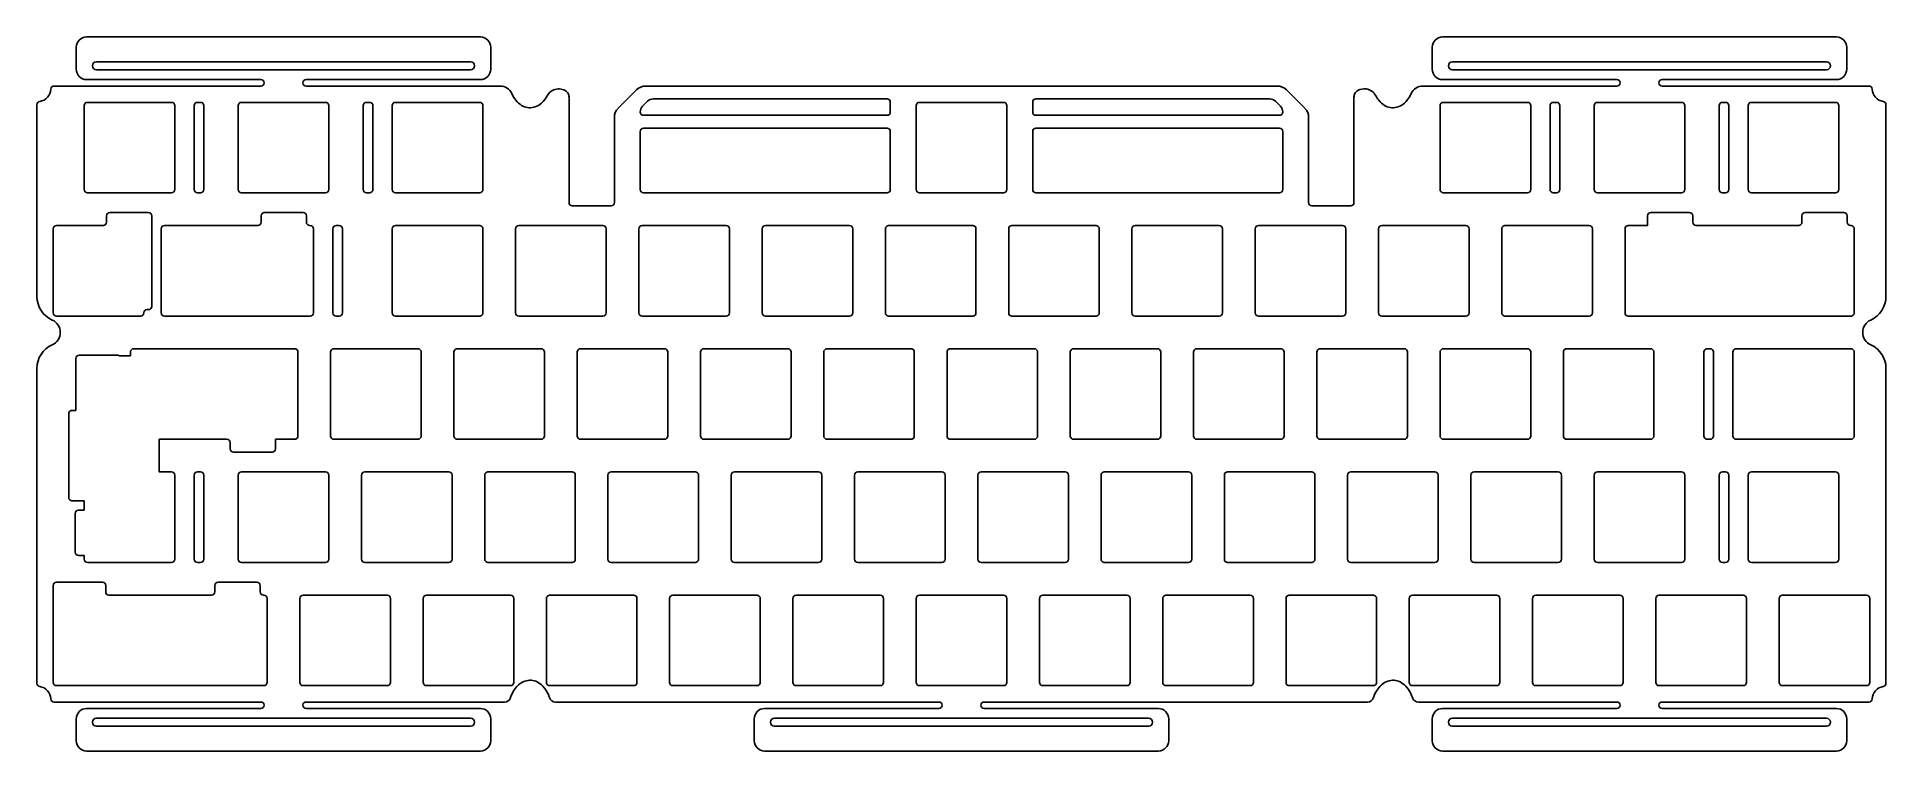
# Model space of a CAD drawing. Header units: millimetres. Extents: x -290 to -4, y -112 to -2.
import ezdxf

# ---------------------------------------------------------------- set-up
doc = ezdxf.new("R2010")
doc.units = ezdxf.units.MM
doc.layers.get('0').update_dxf_attribs({"linetype": 'CONTINUOUS'})

msp = doc.modelspace()

# ---------------------------------------------------------------- linework, layer by layer
for p, q in [((-221.7, -1.89), (-282.55, -1.89)), ((-12.15, -1.89), (-73, -1.89)), ((-284.15, -3.49), (-284.15, -6.88)), ((-220.1, -6.88), (-220.1, -3.49)), ((-74.6, -3.49), (-74.6, -6.88)), ((-10.55, -6.88), (-10.55, -3.49)), ((-282.55, -8.48), (-255.63, -8.48)), ((-248.63, -8.48), (-221.7, -8.48)), ((-73, -8.48), (-46.08, -8.48)), ((-39.08, -8.48), (-12.15, -8.48)), ((-255.63, -9.48), (-287.59, -9.48)), ((-218.66, -9.48), (-248.63, -9.48)), ((-208, -27.5), (-208, -11.22)), ((-197.55, -10.06), (-200.41, -12.92)), ((-98.56, -9.48), (-196.14, -9.48)), ((-94.29, -12.92), (-97.15, -10.06)), ((-86.7, -11.22), (-86.7, -27.5)), ((-46.08, -9.48), (-76.04, -9.48)), ((-7.11, -9.48), (-39.08, -9.48)), ((-290.23, -12.36), (-290.23, -42.01)), ((-4.48, -42.01), (-4.48, -12.36)), ((-201, -14.34), (-201, -27.5)), ((-93.7, -27.5), (-93.7, -14.34)), ((-201.5, -28), (-207.5, -28)), ((-87.2, -28), (-93.2, -28)), ((-290.23, -53.14), (-290.23, -101.84)), ((-4.48, -101.84), (-4.48, -53.14)), ((-287.59, -104.73), (-255.63, -104.73)), ((-255.63, -105.73), (-282.55, -105.73)), ((-248.63, -104.73), (-217.98, -104.73)), ((-221.7, -105.73), (-248.63, -105.73)), ((-210.07, -104.73), (-150.85, -104.73)), ((-150.85, -105.73), (-177.78, -105.73)), ((-143.85, -104.73), (-84.63, -104.73)), ((-116.93, -105.73), (-143.85, -105.73)), ((-76.72, -104.73), (-46.08, -104.73)), ((-46.08, -105.73), (-73, -105.73)), ((-39.08, -104.73), (-7.11, -104.73)), ((-12.15, -105.73), (-39.08, -105.73)), ((-284.15, -107.33), (-284.15, -110.71)), ((-220.1, -110.71), (-220.1, -107.33)), ((-179.38, -107.33), (-179.38, -110.71)), ((-115.33, -110.71), (-115.33, -107.33)), ((-74.6, -107.33), (-74.6, -110.71)), ((-10.55, -110.71), (-10.55, -107.33)), ((-282.55, -112.31), (-221.7, -112.31)), ((-177.78, -112.31), (-116.93, -112.31)), ((-73, -112.31), (-12.15, -112.31))]:
    msp.add_line(p, q)
for points in [[(-281.03, -5.72), (-223.23, -5.72, -1), (-223.23, -6.97), (-281.03, -6.97, -1)], [(-71.48, -5.72), (-13.68, -5.72, -1), (-13.68, -6.97), (-71.48, -6.97, -1)], [(-282.44, -12), (-269.44, -12, -0.414214), (-268.94, -12.5), (-268.94, -25.5, -0.414214), (-269.44, -26), (-282.44, -26, -0.414214), (-282.94, -25.5), (-282.94, -12.5, -0.414214)], [(-264.44, -12.5), (-264.44, -25.5, -0.414214), (-264.94, -26), (-265.44, -26, -0.414214), (-265.94, -25.5), (-265.94, -12.5, -0.414214), (-265.44, -12), (-264.94, -12, -0.414214)], [(-245.63, -26), (-258.63, -26, -0.414214), (-259.13, -25.5), (-259.13, -12.5, -0.414214), (-258.63, -12), (-245.63, -12, -0.414214), (-245.13, -12.5), (-245.13, -25.5, -0.414214)], [(-239.31, -12), (-238.81, -12, -0.414214), (-238.31, -12.5), (-238.31, -25.5, -0.414214), (-238.81, -26), (-239.31, -26, -0.414214), (-239.81, -25.5), (-239.81, -12.5, -0.414214)], [(-221.31, -12.5), (-221.31, -25.5, -0.414214), (-221.81, -26), (-234.81, -26, -0.414214), (-235.31, -25.5), (-235.31, -12.5, -0.414214), (-234.81, -12), (-221.81, -12, -0.414214)], [(-194.98, -11.48), (-158.85, -11.48, -0.414214), (-158.35, -11.98), (-158.35, -13.5, -0.414214), (-158.85, -14), (-196.5, -14, -0.414214), (-197, -13.5), (-197, -13.49, -0.198912), (-196.63, -12.61), (-195.87, -11.84, -0.198912)], [(-140.35, -12.5), (-140.35, -25.5, -0.414214), (-140.85, -26), (-153.85, -26, -0.414214), (-154.35, -25.5), (-154.35, -12.5, -0.414214), (-153.85, -12), (-140.85, -12, -0.414214)], [(-97.7, -13.49), (-97.7, -13.5, -0.414214), (-98.2, -14), (-135.85, -14, -0.414214), (-136.35, -13.5), (-136.35, -11.98, -0.414214), (-135.85, -11.48), (-99.72, -11.48, -0.198912), (-98.83, -11.84), (-98.07, -12.61, -0.198912)], [(-72.89, -12), (-59.89, -12, -0.414214), (-59.39, -12.5), (-59.39, -25.5, -0.414214), (-59.89, -26), (-72.89, -26, -0.414214), (-73.39, -25.5), (-73.39, -12.5, -0.414214)], [(-55.89, -12), (-55.39, -12, -0.414214), (-54.89, -12.5), (-54.89, -25.5, -0.414214), (-55.39, -26), (-55.89, -26, -0.414214), (-56.39, -25.5), (-56.39, -12.5, -0.414214)], [(-49.08, -12), (-36.08, -12, -0.414214), (-35.58, -12.5), (-35.58, -25.5, -0.414214), (-36.08, -26), (-49.08, -26, -0.414214), (-49.58, -25.5), (-49.58, -12.5, -0.414214)], [(-29.76, -12), (-29.26, -12, -0.414214), (-28.76, -12.5), (-28.76, -25.5, -0.414214), (-29.26, -26), (-29.76, -26, -0.414214), (-30.26, -25.5), (-30.26, -12.5, -0.414214)], [(-25.26, -12), (-12.26, -12, -0.414214), (-11.76, -12.5), (-11.76, -25.5, -0.414214), (-12.26, -26), (-25.26, -26, -0.414214), (-25.76, -25.5), (-25.76, -12.5, -0.414214)], [(-197, -25.5), (-197, -16.5, -0.414214), (-196.5, -16), (-158.85, -16, -0.414214), (-158.35, -16.5), (-158.35, -25.5, -0.414214), (-158.85, -26), (-196.5, -26, -0.414214)], [(-136.35, -25.5), (-136.35, -16.5, -0.414214), (-135.85, -16), (-98.2, -16, -0.414214), (-97.7, -16.5), (-97.7, -25.5, -0.414214), (-98.2, -26), (-135.85, -26, -0.414214)], [(-274.2, -45.05), (-287.2, -45.05, -0.414214), (-287.7, -44.55), (-287.7, -31.55, -0.414214), (-287.2, -31.05), (-279.97, -31.05, 0.414214), (-279.47, -30.55), (-279.47, -29.55, -0.414214), (-278.97, -29.05), (-272.97, -29.05, -0.414214), (-272.47, -29.55), (-272.47, -43.55, -0.414214), (-272.97, -44.05), (-273.2, -44.05, 0.414214), (-273.7, -44.55, -0.414214)], [(-271.03, -44.55), (-271.03, -31.55, -0.414214), (-270.53, -31.05), (-256.09, -31.05, 0.414214), (-255.59, -30.55), (-255.59, -29.55, -0.414214), (-255.09, -29.05), (-249.09, -29.05, -0.414214), (-248.59, -29.55), (-248.59, -30.55, 0.414214), (-248.09, -31.05), (-248.01, -31.05, -0.414214), (-247.51, -31.55), (-247.51, -44.55, -0.414214), (-248.01, -45.05), (-270.53, -45.05, -0.414214)], [(-243.01, -31.55), (-243.01, -44.55, -0.414214), (-243.51, -45.05), (-244.01, -45.05, -0.414214), (-244.51, -44.55), (-244.51, -31.55, -0.414214), (-244.01, -31.05), (-243.51, -31.05, -0.414214)], [(-234.81, -31.05), (-221.81, -31.05, -0.414214), (-221.31, -31.55), (-221.31, -44.55, -0.414214), (-221.81, -45.05), (-234.81, -45.05, -0.414214), (-235.31, -44.55), (-235.31, -31.55, -0.414214)], [(-215.76, -31.05), (-202.76, -31.05, -0.414214), (-202.26, -31.55), (-202.26, -44.55, -0.414214), (-202.76, -45.05), (-215.76, -45.05, -0.414214), (-216.26, -44.55), (-216.26, -31.55, -0.414214)], [(-196.71, -31.05), (-183.71, -31.05, -0.414214), (-183.21, -31.55), (-183.21, -44.55, -0.414214), (-183.71, -45.05), (-196.71, -45.05, -0.414214), (-197.21, -44.55), (-197.21, -31.55, -0.414214)], [(-164.16, -31.55), (-164.16, -44.55, -0.414214), (-164.66, -45.05), (-177.66, -45.05, -0.414214), (-178.16, -44.55), (-178.16, -31.55, -0.414214), (-177.66, -31.05), (-164.66, -31.05, -0.414214)], [(-158.61, -31.05), (-145.61, -31.05, -0.414214), (-145.11, -31.55), (-145.11, -44.55, -0.414214), (-145.61, -45.05), (-158.61, -45.05, -0.414214), (-159.11, -44.55), (-159.11, -31.55, -0.414214)], [(-139.56, -31.05), (-126.56, -31.05, -0.414214), (-126.06, -31.55), (-126.06, -44.55, -0.414214), (-126.56, -45.05), (-139.56, -45.05, -0.414214), (-140.06, -44.55), (-140.06, -31.55, -0.414214)], [(-120.51, -31.05), (-107.51, -31.05, -0.414214), (-107.01, -31.55), (-107.01, -44.55, -0.414214), (-107.51, -45.05), (-120.51, -45.05, -0.414214), (-121.01, -44.55), (-121.01, -31.55, -0.414214)], [(-87.96, -31.55), (-87.96, -44.55, -0.414214), (-88.46, -45.05), (-101.46, -45.05, -0.414214), (-101.96, -44.55), (-101.96, -31.55, -0.414214), (-101.46, -31.05), (-88.46, -31.05, -0.414214)], [(-82.41, -31.05), (-69.41, -31.05, -0.414214), (-68.91, -31.55), (-68.91, -44.55, -0.414214), (-69.41, -45.05), (-82.41, -45.05, -0.414214), (-82.91, -44.55), (-82.91, -31.55, -0.414214)], [(-63.36, -31.05), (-50.36, -31.05, -0.414214), (-49.86, -31.55), (-49.86, -44.55, -0.414214), (-50.36, -45.05), (-63.36, -45.05, -0.414214), (-63.86, -44.55), (-63.86, -31.55, -0.414214)], [(-9.97, -31.05), (-9.88, -31.05, -0.414214), (-9.38, -31.55), (-9.38, -44.55, -0.414214), (-9.88, -45.05), (-44.31, -45.05, -0.414214), (-44.81, -44.55), (-44.81, -31.55, -0.414214), (-44.31, -31.05), (-41.34, -31.05), (-41.34, -29.55, -0.414214), (-40.84, -29.05), (-34.84, -29.05, -0.414214), (-34.34, -29.55), (-34.34, -30.55, 0.414214), (-33.84, -31.05), (-17.97, -31.05, 0.414214), (-17.47, -30.55), (-17.47, -29.55, -0.414214), (-16.97, -29.05), (-10.97, -29.05, -0.414214), (-10.47, -29.55), (-10.47, -30.55, 0.414214)], [(-250.39, -64.1, 0.414214), (-249.89, -63.6), (-249.89, -50.6, 0.414214), (-250.39, -50.1), (-275.29, -50.1, 0.414214), (-275.79, -50.6), (-275.79, -51.19), (-277.45, -51.19, 0.150834), (-277.73, -51.1), (-283.73, -51.1, 0.414214), (-284.23, -51.6), (-284.23, -59.63), (-284.82, -59.63, 0.414214), (-285.32, -60.13), (-285.32, -73.13, 0.414214), (-284.82, -73.63), (-282.94, -73.63), (-282.94, -75.06), (-283.82, -75.06, 0.414214), (-284.32, -75.56), (-284.32, -81.56, 0.414214), (-283.82, -82.06), (-282.94, -82.06), (-282.94, -82.65, 0.414214), (-282.44, -83.15), (-269.44, -83.15, 0.414214), (-268.94, -82.65), (-268.94, -69.65, 0.414214), (-269.44, -69.15), (-271.32, -69.15), (-271.32, -64.1), (-260.86, -64.1, -0.414214), (-260.36, -64.6), (-260.36, -65.6, 0.414214), (-259.86, -66.1), (-253.86, -66.1, 0.414214), (-253.36, -65.6), (-253.36, -64.1)], [(-244.34, -50.1), (-231.34, -50.1, -0.414214), (-230.84, -50.6), (-230.84, -63.6, -0.414214), (-231.34, -64.1), (-244.34, -64.1, -0.414214), (-244.84, -63.6), (-244.84, -50.6, -0.414214)], [(-212.29, -64.1), (-225.29, -64.1, -0.414214), (-225.79, -63.6), (-225.79, -50.6, -0.414214), (-225.29, -50.1), (-212.29, -50.1, -0.414214), (-211.79, -50.6), (-211.79, -63.6, -0.414214)], [(-206.24, -50.1), (-193.24, -50.1, -0.414214), (-192.74, -50.6), (-192.74, -63.6, -0.414214), (-193.24, -64.1), (-206.24, -64.1, -0.414214), (-206.74, -63.6), (-206.74, -50.6, -0.414214)], [(-173.69, -50.6), (-173.69, -63.6, -0.414214), (-174.19, -64.1), (-187.19, -64.1, -0.414214), (-187.69, -63.6), (-187.69, -50.6, -0.414214), (-187.19, -50.1), (-174.19, -50.1, -0.414214)], [(-168.14, -50.1), (-155.14, -50.1, -0.414214), (-154.64, -50.6), (-154.64, -63.6, -0.414214), (-155.14, -64.1), (-168.14, -64.1, -0.414214), (-168.64, -63.6), (-168.64, -50.6, -0.414214)], [(-149.09, -50.1), (-136.09, -50.1, -0.414214), (-135.59, -50.6), (-135.59, -63.6, -0.414214), (-136.09, -64.1), (-149.09, -64.1, -0.414214), (-149.59, -63.6), (-149.59, -50.6, -0.414214)], [(-130.04, -50.1), (-117.04, -50.1, -0.414214), (-116.54, -50.6), (-116.54, -63.6, -0.414214), (-117.04, -64.1), (-130.04, -64.1, -0.414214), (-130.54, -63.6), (-130.54, -50.6, -0.414214)], [(-97.49, -50.6), (-97.49, -63.6, -0.414214), (-97.99, -64.1), (-110.99, -64.1, -0.414214), (-111.49, -63.6), (-111.49, -50.6, -0.414214), (-110.99, -50.1), (-97.99, -50.1, -0.414214)], [(-91.94, -50.1), (-78.94, -50.1, -0.414214), (-78.44, -50.6), (-78.44, -63.6, -0.414214), (-78.94, -64.1), (-91.94, -64.1, -0.414214), (-92.44, -63.6), (-92.44, -50.6, -0.414214)], [(-72.89, -50.1), (-59.89, -50.1, -0.414214), (-59.39, -50.6), (-59.39, -63.6, -0.414214), (-59.89, -64.1), (-72.89, -64.1, -0.414214), (-73.39, -63.6), (-73.39, -50.6, -0.414214)], [(-53.84, -50.1), (-40.84, -50.1, -0.414214), (-40.34, -50.6), (-40.34, -63.6, -0.414214), (-40.84, -64.1), (-53.84, -64.1, -0.414214), (-54.34, -63.6), (-54.34, -50.6, -0.414214)], [(-32.14, -50.1), (-31.64, -50.1, -0.414214), (-31.14, -50.6), (-31.14, -63.6, -0.414214), (-31.64, -64.1), (-32.14, -64.1, -0.414214), (-32.64, -63.6), (-32.64, -50.6, -0.414214)], [(-9.88, -64.1), (-27.64, -64.1, -0.414214), (-28.14, -63.6), (-28.14, -50.6, -0.414214), (-27.64, -50.1), (-9.88, -50.1, -0.414214), (-9.38, -50.6), (-9.38, -63.6, -0.414214)], [(-265.44, -69.15), (-264.94, -69.15, -0.414214), (-264.44, -69.65), (-264.44, -82.65, -0.414214), (-264.94, -83.15), (-265.44, -83.15, -0.414214), (-265.94, -82.65), (-265.94, -69.65, -0.414214)], [(-258.63, -69.15), (-245.63, -69.15, -0.414214), (-245.13, -69.65), (-245.13, -82.65, -0.414214), (-245.63, -83.15), (-258.63, -83.15, -0.414214), (-259.13, -82.65), (-259.13, -69.65, -0.414214)], [(-226.08, -69.65), (-226.08, -82.65, -0.414214), (-226.58, -83.15), (-239.58, -83.15, -0.414214), (-240.08, -82.65), (-240.08, -69.65, -0.414214), (-239.58, -69.15), (-226.58, -69.15, -0.414214)], [(-207.53, -83.15), (-220.53, -83.15, -0.414214), (-221.03, -82.65), (-221.03, -69.65, -0.414214), (-220.53, -69.15), (-207.53, -69.15, -0.414214), (-207.03, -69.65), (-207.03, -82.65, -0.414214)], [(-201.48, -69.15), (-188.48, -69.15, -0.414214), (-187.98, -69.65), (-187.98, -82.65, -0.414214), (-188.48, -83.15), (-201.48, -83.15, -0.414214), (-201.98, -82.65), (-201.98, -69.65, -0.414214)], [(-182.43, -69.15), (-169.43, -69.15, -0.414214), (-168.93, -69.65), (-168.93, -82.65, -0.414214), (-169.43, -83.15), (-182.43, -83.15, -0.414214), (-182.93, -82.65), (-182.93, -69.65, -0.414214)], [(-149.88, -69.65), (-149.88, -82.65, -0.414214), (-150.38, -83.15), (-163.38, -83.15, -0.414214), (-163.88, -82.65), (-163.88, -69.65, -0.414214), (-163.38, -69.15), (-150.38, -69.15, -0.414214)], [(-144.33, -69.15), (-131.33, -69.15, -0.414214), (-130.83, -69.65), (-130.83, -82.65, -0.414214), (-131.33, -83.15), (-144.33, -83.15, -0.414214), (-144.83, -82.65), (-144.83, -69.65, -0.414214)], [(-125.28, -69.15), (-112.28, -69.15, -0.414214), (-111.78, -69.65), (-111.78, -82.65, -0.414214), (-112.28, -83.15), (-125.28, -83.15, -0.414214), (-125.78, -82.65), (-125.78, -69.65, -0.414214)], [(-106.23, -69.15), (-93.23, -69.15, -0.414214), (-92.73, -69.65), (-92.73, -82.65, -0.414214), (-93.23, -83.15), (-106.23, -83.15, -0.414214), (-106.73, -82.65), (-106.73, -69.65, -0.414214)], [(-87.18, -69.15), (-74.18, -69.15, -0.414214), (-73.68, -69.65), (-73.68, -82.65, -0.414214), (-74.18, -83.15), (-87.18, -83.15, -0.414214), (-87.68, -82.65), (-87.68, -69.65, -0.414214)], [(-68.13, -69.15), (-55.13, -69.15, -0.414214), (-54.63, -69.65), (-54.63, -82.65, -0.414214), (-55.13, -83.15), (-68.13, -83.15, -0.414214), (-68.63, -82.65), (-68.63, -69.65, -0.414214)], [(-36.08, -83.15), (-49.08, -83.15, -0.414214), (-49.58, -82.65), (-49.58, -69.65, -0.414214), (-49.08, -69.15), (-36.08, -69.15, -0.414214), (-35.58, -69.65), (-35.58, -82.65, -0.414214)], [(-29.76, -69.15), (-29.26, -69.15, -0.414214), (-28.76, -69.65), (-28.76, -82.65, -0.414214), (-29.26, -83.15), (-29.76, -83.15, -0.414214), (-30.26, -82.65), (-30.26, -69.65, -0.414214)], [(-25.26, -69.15), (-12.26, -69.15, -0.414214), (-11.76, -69.65), (-11.76, -82.65, -0.414214), (-12.26, -83.15), (-25.26, -83.15, -0.414214), (-25.76, -82.65), (-25.76, -69.65, -0.414214)], [(-287.2, -86.2), (-280.11, -86.2, -0.414214), (-279.61, -86.7), (-279.61, -87.7, 0.414214), (-279.11, -88.2), (-263.24, -88.2, 0.414214), (-262.74, -87.7), (-262.74, -86.7, -0.414214), (-262.24, -86.2), (-256.24, -86.2, -0.414214), (-255.74, -86.7), (-255.74, -87.7, 0.414214), (-255.24, -88.2), (-255.15, -88.2, -0.414214), (-254.65, -88.7), (-254.65, -101.7, -0.414214), (-255.15, -102.2), (-287.2, -102.2, -0.414214), (-287.7, -101.7), (-287.7, -86.7, -0.414214)], [(-249.1, -88.2), (-236.1, -88.2, -0.414214), (-235.6, -88.7), (-235.6, -101.7, -0.414214), (-236.1, -102.2), (-249.1, -102.2, -0.414214), (-249.6, -101.7), (-249.6, -88.7, -0.414214)], [(-230.05, -88.2), (-217.05, -88.2, -0.414214), (-216.55, -88.7), (-216.55, -101.7, -0.414214), (-217.05, -102.2), (-230.05, -102.2, -0.414214), (-230.55, -101.7), (-230.55, -88.7, -0.414214)], [(-197.5, -88.7), (-197.5, -101.7, -0.414214), (-198, -102.2), (-211, -102.2, -0.414214), (-211.5, -101.7), (-211.5, -88.7, -0.414214), (-211, -88.2), (-198, -88.2, -0.414214)], [(-178.95, -102.2), (-191.95, -102.2, -0.414214), (-192.45, -101.7), (-192.45, -88.7, -0.414214), (-191.95, -88.2), (-178.95, -88.2, -0.414214), (-178.45, -88.7), (-178.45, -101.7, -0.414214)], [(-172.9, -88.2), (-159.9, -88.2, -0.414214), (-159.4, -88.7), (-159.4, -101.7, -0.414214), (-159.9, -102.2), (-172.9, -102.2, -0.414214), (-173.4, -101.7), (-173.4, -88.7, -0.414214)], [(-153.85, -88.2), (-140.85, -88.2, -0.414214), (-140.35, -88.7), (-140.35, -101.7, -0.414214), (-140.85, -102.2), (-153.85, -102.2, -0.414214), (-154.35, -101.7), (-154.35, -88.7, -0.414214)], [(-134.8, -88.2), (-121.8, -88.2, -0.414214), (-121.3, -88.7), (-121.3, -101.7, -0.414214), (-121.8, -102.2), (-134.8, -102.2, -0.414214), (-135.3, -101.7), (-135.3, -88.7, -0.414214)], [(-102.25, -88.7), (-102.25, -101.7, -0.414214), (-102.75, -102.2), (-115.75, -102.2, -0.414214), (-116.25, -101.7), (-116.25, -88.7, -0.414214), (-115.75, -88.2), (-102.75, -88.2, -0.414214)], [(-83.7, -102.2), (-96.7, -102.2, -0.414214), (-97.2, -101.7), (-97.2, -88.7, -0.414214), (-96.7, -88.2), (-83.7, -88.2, -0.414214), (-83.2, -88.7), (-83.2, -101.7, -0.414214)], [(-77.65, -88.2), (-64.65, -88.2, -0.414214), (-64.15, -88.7), (-64.15, -101.7, -0.414214), (-64.65, -102.2), (-77.65, -102.2, -0.414214), (-78.15, -101.7), (-78.15, -88.7, -0.414214)], [(-58.6, -88.2), (-45.6, -88.2, -0.414214), (-45.1, -88.7), (-45.1, -101.7, -0.414214), (-45.6, -102.2), (-58.6, -102.2, -0.414214), (-59.1, -101.7), (-59.1, -88.7, -0.414214)], [(-26.05, -88.7), (-26.05, -101.7, -0.414214), (-26.55, -102.2), (-39.55, -102.2, -0.414214), (-40.05, -101.7), (-40.05, -88.7, -0.414214), (-39.55, -88.2), (-26.55, -88.2, -0.414214)], [(-20.5, -88.2), (-7.5, -88.2, -0.414214), (-7, -88.7), (-7, -101.7, -0.414214), (-7.5, -102.2), (-20.5, -102.2, -0.414214), (-21, -101.7), (-21, -88.7, -0.414214)], [(-223.23, -108.48), (-281.03, -108.48, -1), (-281.03, -107.23), (-223.23, -107.23, -1)], [(-176.25, -107.23), (-118.45, -107.23, -1), (-118.45, -108.48), (-176.25, -108.48, -1)], [(-71.48, -107.23), (-13.68, -107.23, -1), (-13.68, -108.48), (-71.48, -108.48, -1)]]:
    msp.add_lwpolyline(points, format="xyb", close=True)
for centre, radius, start, end in [((-282.55, -3.49), 1.6, 90, 180), ((-221.7, -3.49), 1.6, 0, 90), ((-73, -3.49), 1.6, 90, 180), ((-12.15, -3.49), 1.6, 0, 90), ((-282.55, -6.88), 1.6, 180, 270), ((-255.63, -8.98), 0.5, -90, 90), ((-248.63, -8.98), 0.5, 90, 270), ((-221.7, -6.88), 1.6, 270, 360), ((-73, -6.88), 1.6, 180, 270), ((-46.08, -8.98), 0.5, -90, 90), ((-39.08, -8.98), 0.5, 90, 270), ((-12.15, -6.88), 1.6, -90, 0), ((-290.09, -9.89), 2, 278.4042, 358.0508), ((-287.59, -9.98), 0.5, 90, 178.0508), ((-196.14, -11.48), 2, 90, 135), ((-98.56, -11.48), 2, 45, 90), ((-7.11, -9.98), 0.5, 1.9492, 90), ((-4.61, -9.89), 2, 181.9492, 261.5958), ((-289.73, -12.36), 0.5, 98.4042, 180), ((-199, -14.34), 2, 135, 180), ((-95.7, -14.34), 2, 0, 45), ((-4.98, -12.36), 0.5, 0, 81.5958), ((-207.5, -27.5), 0.5, 180, 270), ((-201.5, -27.5), 0.5, -90, 0), ((-93.2, -27.5), 0.5, 180, 270), ((-87.2, -27.5), 0.5, -90, 0), ((-286.23, -42.01), 4, 180, 245.807), ((-8.48, -42.01), 4, 294.193, 360), ((-288.72, -47.58), 2.1, -65.807, 65.807), ((-5.98, -47.58), 2.1, 114.193, 245.807), ((-286.23, -53.14), 4, 114.193, 180), ((-8.48, -53.14), 4, 0, 65.807), ((-289.73, -101.84), 0.5, 180, 261.5958), ((-290.09, -104.31), 2, 1.9492, 81.5958), ((-4.61, -104.31), 2, 98.4042, 178.0508), ((-4.98, -101.84), 0.5, -81.5958, 0), ((-287.59, -104.23), 0.5, 181.9492, 270), ((-282.55, -107.33), 1.6, 90, 180), ((-255.63, -105.23), 0.5, -90, 90), ((-248.63, -105.23), 0.5, 90, 270), ((-221.7, -107.33), 1.6, 0, 90), ((-217.98, -103.73), 1, 270.0001, 341.7811), ((-210.07, -103.73), 1, 198.2189, 269.9999), ((-177.78, -107.33), 1.6, 90, 180), ((-150.85, -105.23), 0.5, -90, 90), ((-143.85, -105.23), 0.5, 90, 270), ((-116.93, -107.33), 1.6, 0, 90), ((-84.63, -103.73), 1, 270.0001, 341.7811), ((-76.72, -103.73), 1, 198.2189, 269.9999), ((-73, -107.33), 1.6, 90, 180), ((-46.08, -105.23), 0.5, -90, 90), ((-39.08, -105.23), 0.5, 90, 270), ((-12.15, -107.33), 1.6, 0, 90), ((-7.11, -104.23), 0.5, 270, 358.0508), ((-282.55, -110.71), 1.6, 180, 270), ((-221.7, -110.71), 1.6, -90, 0), ((-177.78, -110.71), 1.6, 180, 270), ((-116.93, -110.71), 1.6, -90, 0), ((-73, -110.71), 1.6, 180, 270), ((-12.15, -110.71), 1.6, -90, 0)]:
    msp.add_arc(centre, radius, start, end)
for points in [[(-218.66, -9.48), (-218.28, -9.48), (-217.51, -9.7), (-216.99, -10.31), (-216.83, -10.66)], [(-208.6, -10.18), (-208.42, -10.28), (-208.11, -10.59), (-208, -11.01), (-208, -11.22)], [(-86.7, -11.22), (-86.7, -11.01), (-86.59, -10.59), (-86.28, -10.28), (-86.1, -10.18)], [(-77.87, -10.66), (-77.71, -10.31), (-77.19, -9.7), (-76.42, -9.48), (-76.04, -9.48)]]:
    msp.add_open_spline(points, degree=3)
for points, knots in [([(-211.37, -10.97), (-211.42, -11.07), (-211.48, -11.17), (-211.81, -11.7), (-212.14, -12.06), (-212.8, -12.53), (-213.13, -12.69), (-213.79, -12.84), (-214.11, -12.85), (-214.75, -12.74), (-215.05, -12.63), (-215.67, -12.26), (-215.97, -11.99), (-216.47, -11.37), (-216.67, -11.03), (-216.83, -10.66)], [0.1821624, 0.1821624, 0.1821624, 0.1821624, 0.2196468, 0.2196468, 0.3904736, 0.3904736, 0.5266184, 0.5266184, 0.6483454, 0.6483454, 0.7711989, 0.7711989, 0.9201246, 0.9201246, 1.0696032, 1.0696032, 1.0696032, 1.0696032]), ([(-211.37, -10.97), (-211.15, -10.57), (-210.31, -9.8), (-209.13, -9.87), (-208.6, -10.18)], [0, 0, 0, 0, 0.1382405, 0.3225611, 0.3225611, 0.3225611, 0.3225611]), ([(-86.1, -10.18), (-85.7, -9.95), (-84.58, -9.74), (-83.62, -10.43), (-83.33, -10.97)], [0.0523163, 0.0523163, 0.0523163, 0.0523163, 0.1905461, 0.3748524, 0.3748524, 0.3748524, 0.3748524]), ([(-77.87, -10.66), (-77.96, -10.88), (-78.07, -11.08), (-78.46, -11.7), (-78.79, -12.06), (-79.45, -12.53), (-79.78, -12.69), (-80.44, -12.84), (-80.76, -12.85), (-81.4, -12.74), (-81.7, -12.63), (-82.32, -12.26), (-82.62, -11.99), (-83.04, -11.46), (-83.2, -11.22), (-83.33, -10.97)], [0.1450282, 0.1450282, 0.1450282, 0.1450282, 0.2196468, 0.2196468, 0.3904736, 0.3904736, 0.5266184, 0.5266184, 0.6483454, 0.6483454, 0.7711989, 0.7711989, 0.9201246, 0.9201246, 1.026476, 1.026476, 1.026476, 1.026476]), ([(-211.02, -104.04), (-211.07, -103.89), (-211.13, -103.74), (-211.19, -103.59), (-211.35, -103.23), (-211.55, -102.88), (-211.79, -102.57), (-211.81, -102.55), (-211.82, -102.53), (-211.83, -102.52), (-212.08, -102.21), (-212.38, -101.94), (-212.72, -101.74), (-213, -101.57), (-213.3, -101.46), (-213.62, -101.4), (-213.94, -101.35), (-214.26, -101.36), (-214.57, -101.43), (-214.92, -101.51), (-215.25, -101.67), (-215.53, -101.87), (-215.53, -101.87), (-215.54, -101.87), (-215.54, -101.88), (-215.92, -102.15), (-216.25, -102.51), (-216.51, -102.93), (-216.73, -103.28), (-216.9, -103.64), (-217.03, -104.04)], [-1.136738, -1.136738, -1.136738, -1.136738, -1.078942, -1.078942, -1.078942, -0.933572, -0.933572, -0.933572, -0.925962, -0.925962, -0.925962, -0.781441, -0.781441, -0.781441, -0.66278, -0.66278, -0.66278, -0.545423, -0.545423, -0.545423, -0.414387, -0.414387, -0.414387, -0.412252, -0.412252, -0.412252, -0.23495, -0.23495, -0.23495, -0.088527, -0.088527, -0.088527, -0.088527]), ([(-77.67, -104.04), (-77.72, -103.89), (-77.78, -103.74), (-77.84, -103.59), (-78, -103.23), (-78.2, -102.88), (-78.44, -102.57), (-78.46, -102.55), (-78.47, -102.53), (-78.48, -102.52), (-78.73, -102.21), (-79.03, -101.94), (-79.37, -101.74), (-79.65, -101.57), (-79.95, -101.46), (-80.27, -101.4), (-80.59, -101.35), (-80.91, -101.36), (-81.22, -101.43), (-81.57, -101.51), (-81.9, -101.67), (-82.18, -101.87), (-82.18, -101.87), (-82.19, -101.87), (-82.19, -101.88), (-82.53, -102.12), (-82.82, -102.43), (-83.07, -102.79), (-83.08, -102.81), (-83.1, -102.84), (-83.12, -102.87), (-83.13, -102.88), (-83.14, -102.9), (-83.15, -102.91), (-83.15, -102.92), (-83.16, -102.93), (-83.16, -102.93), (-83.38, -103.28), (-83.55, -103.64), (-83.68, -104.04)], [-1.136738, -1.136738, -1.136738, -1.136738, -1.078942, -1.078942, -1.078942, -0.933572, -0.933572, -0.933572, -0.925962, -0.925962, -0.925962, -0.781441, -0.781441, -0.781441, -0.66278, -0.66278, -0.66278, -0.545423, -0.545423, -0.545423, -0.414387, -0.414387, -0.414387, -0.412252, -0.412252, -0.412252, -0.255796, -0.255796, -0.255796, -0.243956, -0.243956, -0.243956, -0.237585, -0.237585, -0.237585, -0.23495, -0.23495, -0.23495, -0.088527, -0.088527, -0.088527, -0.088527])]:
    msp.add_open_spline(points, degree=3, knots=knots)

doc.saveas('drawing.dxf')
